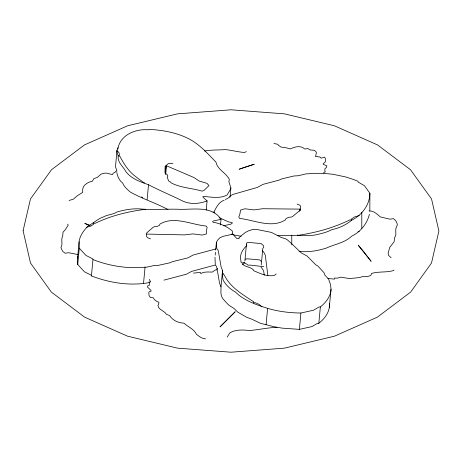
<?xml version="1.0" encoding="UTF-8"?>
<svg xmlns="http://www.w3.org/2000/svg" width="462" height="462" viewBox="0 0 462 462"><rect width="100%" height="100%" fill="white"/><g stroke="black" fill="none" stroke-linecap="round" stroke-linejoin="round"><path stroke-width="0.69" d="M116.788 172.47C117.417 176.415 119.323 180.642 122.701 183.079C124.191 186.891 127.321 189.443 130.348 192.071C142.371 198.833 155.752 203.003 167.995 209.546M225.352 199.584L228.933 197.62L230.844 195.484L233.033 194.398L257.224 187.468L262.988 184.367L279.146 180.111L281.468 178.973L293.994 175.976L298.198 175.739L305.832 173.914L315.76 173.302L324.451 173.417L333.189 174.307L346.026 177.033L354.175 179.73L358.067 181.329L358.189 182.115L364.368 185.643L369.871 193.266C369.895 204.73 361.752 215.344 351.796 220.149C346.142 224.821 339.206 228.176 331.982 229.608C326.605 232.461 320.715 233.795 314.789 235.054C302.321 236.619 289.738 234.638 277.2 235.614M369.837 210.891L369.871 193.266M261.238 264.992L262.838 248.29L263.698 247.326L263.715 245.911L261.134 243.538L249.209 242.486L246.772 242.804L246.281 246.107C242.325 249.838 239.131 255.44 241.008 260.949L240.794 261.862L242.255 263.121L242.331 264.039C245.472 267.348 250.785 266.672 253.592 270.126L253.482 270.593C260.031 273.44 267.163 276.992 274.486 275.375L276.189 273.937M220.495 224.994L221.027 219.306C211.475 204.955 192.336 210.06 177.806 209.251C164.801 208.882 151.807 210.175 138.848 208.818C131.393 208.599 124.059 209.95 116.903 212.018C112.832 214.72 107.715 214.512 103.528 216.869C97.597 218.896 93.33 223.365 87.878 226.097C83.83 230.457 79.787 235.626 79.083 241.788L77.414 259.708L77.737 264.518L84.436 271.783L91.181 275.185L91.424 275.93C109.783 282.969 130.244 286.192 149.671 282.53M79.083 241.788L79.268 248.169L77.737 264.518M91.424 275.93L92.954 259.575L92.712 258.83L85.967 255.428L79.268 248.169M117.868 149.076C119.837 135.187 135.482 128.557 148.192 129.839L148.995 129.383C162.133 130.018 175.404 132.369 187.347 138.057C198.903 143.549 207.172 153.113 215.956 162.122C217.371 169.641 226.282 172.875 229.389 179.539L228.846 181.497L230.885 187.953L230.024 197.164M147.13 199.607L148.521 184.725C140.24 181.757 131.485 178.898 125.872 171.604C123.314 166.395 117.192 162.543 118.191 155.821L116.915 151.825L116.926 150.497L118.001 147.655M143.52 283.506L145.051 267.157L146.506 267.215L153.881 265.586L158.068 265.419L170.166 262.739L172.326 261.694L187.884 257.883L193.185 255.024L215.777 248.96M165.252 174.105L166.043 165.598L194.034 177.57L199.214 181.075L206.936 183.327L208.986 185.568L203.973 190.454L202.165 191.153C191.903 188.051 180.786 187.959 171.09 182.854L170.051 181.635L168.757 181.104L167.123 177.206L167.845 176.149L167.065 174.474L165.309 173.481L164.957 172.401L165.119 166.424L168.064 163.808L169.86 163.271L172.898 163.444M165.696 174.295L166.493 165.794M206.225 210.135L207.086 200.924L202.858 197.02L203.113 196.379L204.152 196.46C211.654 197.112 220.201 198.787 227.056 194.999L230.255 189.743L230.885 187.953M215.003 257.213L215.286 265.044L216.401 266.256L216.973 268.278L219.565 283.281L221.009 286.81L220.9 293.318L221.673 296.621L223.163 299.122L227.593 303.95L229.112 305.388L233.939 308.42L237.734 312.104L246.633 317.255L251.825 319.196L260.372 323.273L273.81 326.669L282.034 328.124L299.388 329.371L311.977 326.576L317.486 323.336L318.826 323.284C324.769 318.63 330.116 311.659 329.423 303.713M215.2 255.082L215.465 252.24M215.667 250.104L216.395 242.284L217.585 240.171L219.941 237.757L223.464 236.232L232.825 234.188L236.891 238.617L239.039 238.75L238.958 237.832L239.888 236.891L245.316 232.455L248.492 230.856L252.806 229.452L256.491 229.406L271.448 232.403L281.468 237.572L285.285 238.635L287.329 239.824L290.858 242.966L301.259 252.893L307.057 256.035L315.719 264.755L317.868 266.02L324.064 272.776L324.826 275.029L328.603 279.14L330.492 284.465L331.029 289.108L329.279 307.79M221.009 286.81L222.54 270.461L221.096 266.932L218.503 251.929L217.931 249.907L216.817 248.689L216.395 242.284M244.889 261.036L246.448 244.173M266.083 324.694L267.613 308.339C256.387 304.81 243.93 300.554 235.47 292.071C230.446 289.287 226.01 285.325 223.204 280.267C222.274 277.044 222.696 273.81 222.54 270.461M299.388 329.371L300.918 313.022L313.507 310.221L319.017 306.987L320.357 306.935C325.872 302.581 330.798 296.425 331.029 289.108M318.826 323.284L320.357 306.935M77.552 258.142L77.807 256.595M369.415 214.281C367.192 223.625 360.424 232.028 351.796 236.059C344.779 242.897 334.858 244.092 326.397 248.059C317.556 250.837 308.298 252.443 299.041 251.392M231.941 234.604L232.709 232.906L232.213 230.867C226.894 226.38 219.854 223.279 213.069 222.234L212.636 221.743L213.086 221.061L221.027 219.306M227.183 337.081L229.781 332.958C235.811 329.256 242.902 329.851 249.578 330.526C258.784 329.724 267.816 327.668 277.05 327.298M393.971 270.033L393.584 270.524C386.405 272.73 378.782 271.252 371.517 273.458L370.94 275.277C367.59 277.639 363.115 275.485 359.765 277.552L349.405 278.586L340.968 277.171L337.63 278.112L334.523 278.066L334.621 279.025L334.078 279.083L327.962 278.494M242.862 264.507L244.756 262.456M217.423 268.376L216.43 270.045L215.356 269.935L212.306 272.095C208.379 272.014 204.204 271.529 200.635 273.556L200.629 272.626L199.613 272.511L193.503 273.094M224.162 200.237C218.838 201.952 216.632 206.993 214.149 211.475L214.258 212.913M246.304 151.6L244.554 152.506C238.126 151.998 231.751 150.271 225.312 149.572C218.387 150.167 211.452 149.723 204.568 150.999M144.629 182.715L144.017 182.964C138.617 178.488 132.276 174.931 127.962 169.063C124.625 165.101 122.239 160.603 119.843 156.248L118.191 155.821L119.473 155.29L119.063 152.76L116.926 150.497L115.523 166.701L116.799 170.703M69.104 200.491L73.452 199.116L77.01 195.969L82.773 192.308C81.41 186.122 87 182.184 92.388 181.243L93.861 178.661L97.372 177.379L101.045 174.134L103.973 173.238L106.335 173.083L112.52 174.601L113.126 173.25L115.188 172.193L115.696 171.298L116.967 171.096M207.086 200.924C199.313 203.881 190.413 204.66 182.692 201.039C171.494 195.42 159.696 190.615 148.521 184.725M243.584 167.648L239.224 169.202L254.25 164.235L244.254 167.435M214.865 265.136L191.655 271.379L186.353 274.232L163.935 280.134M359.263 215.529L354.764 216.811L351.374 219.086L351.796 220.149L349.907 219.854C333.547 227.905 315.644 232.779 297.638 235.383L297.424 234.881M357.975 231.803L359.263 231.439M86.492 227.292L90.806 226.143L93.855 224.041L93.266 223.03L95.207 223.331C110.845 215.731 128.061 211.509 145.264 209.326L145.553 209.794M223.602 225.768L230.763 224.197L232.38 223.065L232.022 222.551L228.517 221.881L219.08 217.625M245.241 259.159L247.678 258.836L259.604 259.887L261.157 261.313M223.498 273.492L222.667 273.596L224.422 275.208C230.174 287.456 242.908 294.612 253.702 301.842L253.355 302.847L255.14 302.639L259.326 304.493L261.896 306.924M145.051 267.157C127.408 268.913 109.425 266.025 92.954 259.575M300.918 313.022C289.68 312.918 278.407 311.538 267.613 308.339M146.673 234.067L184.54 234.898L192.914 233.893L202.246 235.066L206.462 233.905L206.462 230.584L207.132 227.431L206.248 226.051C191.158 224.688 174.145 215.685 159.944 224.076L159.477 225.329L156.999 226.507L154.36 226.675L152.905 227.5L146.714 232.94L146.587 236.515L147.638 237.745L150.548 238.848M241.089 236.215L235.123 235.239L231.86 234.095M205.584 338.848C201.992 338.837 199.157 336.324 196.431 334.297C194.005 328.95 188.092 327.073 183.992 323.163C178.268 323.002 172.719 320.461 169.594 315.546L166.349 314.235C164.287 310.597 158.911 310.146 157.946 305.728L158.934 302.91L158.801 302.188L157.12 301.599L154.458 299.723L153.165 297.724L150.358 297.482L149.03 295.466L148.787 292.492L149.469 291.545L151.178 291.118L150.866 290.286L147.43 286.977L147.956 285.649L149.405 285.216L149.48 282.848L149.007 281.93L150.647 282.016L149.37 279.418M213.08 212.133L214.408 212.202M78.465 254.672L68.636 252.714L65.286 253.24L62.774 251.484L60.897 247.638C63.346 244.017 60.447 239.507 62.751 235.891L62.994 232.242L65.154 229.874L67.972 225.56L68.162 224.942L67.602 224.128M369.04 211.001C373.868 210.533 376.952 214.177 380.324 216.909L389.992 219.19L393.381 218.642L395.755 220.622L397.031 223.313L397.326 224.93L396.003 227.974L395.761 230.168L395.836 235.031L394.531 238.017L394.126 241.747L389.674 247.505L388.126 253.349L388.577 255.411L391.129 257.732M263.727 266.678L250.416 265.107L248.077 265.176L245.686 263.409L242.752 262.225M273.943 143.48L277.905 144.335L278.315 145.166L280.971 147.083L285.193 147.54L290.344 148.937C294.837 146.8 300.704 145.068 304.747 148.995L307.987 148.602L310.019 149.884L314.368 150.358L315.852 151.513L316.389 152.697L315.534 156.687L317.215 156.393L318.757 157.005L319.883 156.866L321.171 158.189L324.411 157.103L325.306 158.281L325.548 161.123L324.873 162.428L323.163 163.75L323.469 164.42L326.911 165.927L326.38 167.533L324.93 168.728L324.855 171.131L325.329 171.8L323.689 172.574L323.7 172.979M89.998 225.531L84.806 223.389L90.084 225.722M297.17 204.094L299.902 205.226L300.745 206.52L300.04 210.314L292.966 216.176L291.378 217.071L288.721 217.284L286.053 218.572L285.383 219.906C271.367 228.707 254.418 219.993 239.46 218.41L238.808 216.955L239.986 213.6L240.529 210.071L244.929 208.784L254.054 209.91L262.583 208.726L300.26 209.124L300.26 210.505M141.701 196.829L142.625 197.84M262.566 250.774L264.507 253.343L265.315 255.353L267.85 275.496M261.036 267.123L262.976 269.692L263.785 271.708L264.229 275.248M361.792 212.318L361.792 228.222M299.659 209.113L299.659 211.192M291.765 235.164L291.765 244.848M23.1 230.729L30.492 263.011L51.369 292.1L84.61 317.146L127.604 336.203L177.547 348.146L231 352.206L284.453 348.146L334.396 336.203L377.39 317.146L410.631 292.1L431.508 263.011L438.9 230.988L431.543 198.96L410.487 169.721L377.546 144.935L334.396 125.785L284.523 113.86L231 109.794L177.477 113.86L127.604 125.785L84.454 144.935L51.513 169.721L30.457 198.96L23.1 230.729M235.118 311.827L220.085 326.819L235.118 311.827M362.468 250.173L358.31 245.322L371.119 261.296L362.468 250.173"/></g></svg>
